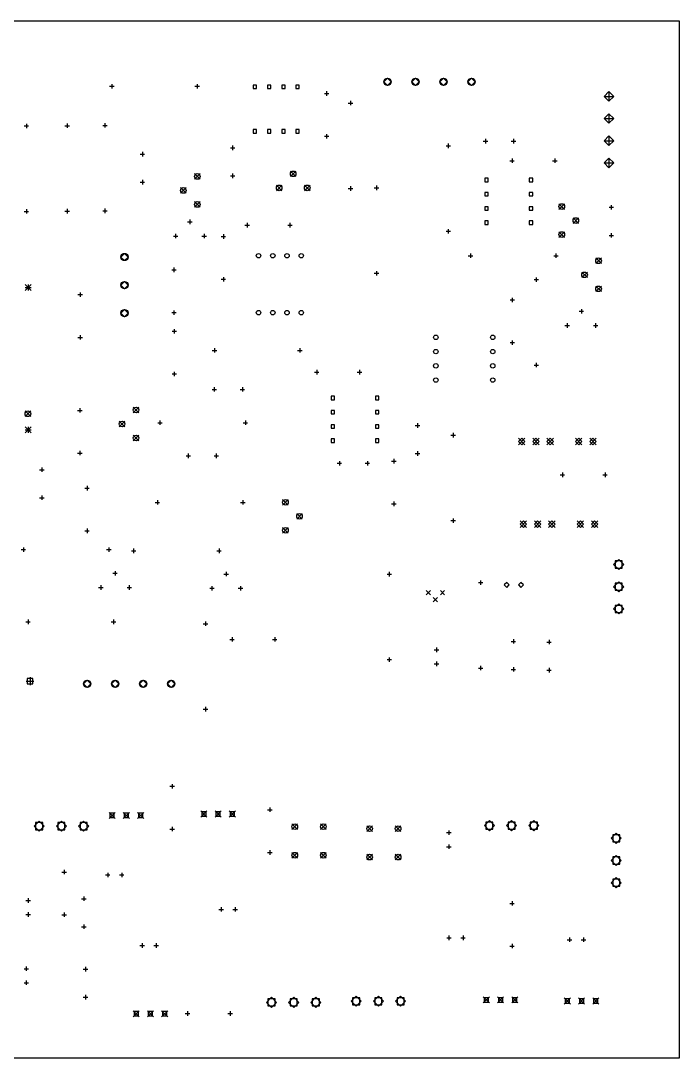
# Model space of a CAD drawing. Extents: x 10 to 245, y -243 to -12.
# Drawn here: x 127.3 to 244.8, y -197.5 to -12.4 of the extents above; entities that cross this region are included whole.
import ezdxf

# ---------------------------------------------------------------- set-up
doc = ezdxf.new("R2010")
doc.units = 0
doc.layers.add('BLACK', color=7, linetype='CONTINUOUS')

msp = doc.modelspace()

# ---------------------------------------------------------------- linework, layer by layer
at = {"layer": 'BLACK', "linetype": 'CONTINUOUS'}
for p, q in [((11.98, -12.375), (244.77, -12.375)), ((244.77, -12.375), (244.77, -197.465)), ((143.15, -24.06), (143.95, -24.06)), ((143.55, -23.66), (143.55, -24.46)), ((158.39, -24.06), (159.19, -24.06)), ((158.79, -23.66), (158.79, -24.46)), ((169.384059, -23.863441), (168.775941, -23.863441)), ((168.775941, -23.863441), (168.775941, -24.471559)), ((169.384059, -24.471559), (169.384059, -23.863441)), ((171.924059, -23.863441), (171.315941, -23.863441)), ((171.315941, -23.863441), (171.315941, -24.471559)), ((171.924059, -24.471559), (171.924059, -23.863441)), ((174.464059, -23.863441), (173.855941, -23.863441)), ((173.855941, -23.863441), (173.855941, -24.471559)), ((174.464059, -24.471559), (174.464059, -23.863441)), ((177.004059, -23.863441), (176.395941, -23.863441)), ((176.395941, -23.863441), (176.395941, -24.471559)), ((177.004059, -24.471559), (177.004059, -23.863441)), ((192.73, -22.63), (192.08, -23.28)), ((192.08, -23.28), (192.73, -23.93)), ((193.38, -23.28), (192.73, -22.63)), ((192.73, -23.93), (193.38, -23.28)), ((197.73, -22.63), (197.08, -23.28)), ((197.08, -23.28), (197.73, -23.93)), ((198.38, -23.28), (197.73, -22.63)), ((197.73, -23.93), (198.38, -23.28)), ((202.73, -22.63), (202.08, -23.28)), ((202.08, -23.28), (202.73, -23.93)), ((203.38, -23.28), (202.73, -22.63)), ((202.73, -23.93), (203.38, -23.28)), ((207.73, -22.63), (207.08, -23.28)), ((207.08, -23.28), (207.73, -23.93)), ((208.38, -23.28), (207.73, -22.63)), ((207.73, -23.93), (208.38, -23.28)), ((168.775941, -24.471559), (169.384059, -24.471559)), ((171.315941, -24.471559), (171.924059, -24.471559)), ((173.855941, -24.471559), (174.464059, -24.471559)), ((176.395941, -24.471559), (177.004059, -24.471559)), ((181.48, -25.36), (182.28, -25.36)), ((181.88, -24.96), (181.88, -25.76)), ((232.23, -25.01), (231.38, -25.86)), ((231.38, -25.86), (233.08, -25.86)), ((231.38, -25.86), (232.23, -26.71)), ((232.23, -25.01), (232.23, -26.71)), ((233.08, -25.86), (232.23, -25.01)), ((232.23, -26.71), (233.08, -25.86)), ((185.73, -27.05), (186.53, -27.05)), ((186.13, -26.65), (186.13, -27.45)), ((232.23, -28.97), (231.38, -29.82)), ((232.23, -28.97), (232.23, -30.67)), ((233.08, -29.82), (232.23, -28.97)), ((127.92, -31.15), (128.72, -31.15)), ((128.32, -30.75), (128.32, -31.55)), ((135.19, -31.1), (135.99, -31.1)), ((135.59, -30.7), (135.59, -31.5)), ((141.94, -31.04), (142.74, -31.04)), ((142.34, -30.64), (142.34, -31.44)), ((231.38, -29.82), (233.08, -29.82)), ((231.38, -29.82), (232.23, -30.67)), ((232.23, -30.67), (233.08, -29.82)), ((169.384059, -31.803441), (168.775941, -31.803441)), ((168.775941, -31.803441), (168.775941, -32.411559)), ((168.775941, -32.411559), (169.384059, -32.411559)), ((169.384059, -32.411559), (169.384059, -31.803441)), ((171.924059, -31.803441), (171.315941, -31.803441)), ((171.315941, -31.803441), (171.315941, -32.411559)), ((171.315941, -32.411559), (171.924059, -32.411559)), ((171.924059, -32.411559), (171.924059, -31.803441)), ((174.464059, -31.803441), (173.855941, -31.803441)), ((173.855941, -31.803441), (173.855941, -32.411559)), ((173.855941, -32.411559), (174.464059, -32.411559)), ((174.464059, -32.411559), (174.464059, -31.803441)), ((177.004059, -31.803441), (176.395941, -31.803441)), ((176.395941, -31.803441), (176.395941, -32.411559)), ((176.395941, -32.411559), (177.004059, -32.411559)), ((177.004059, -32.411559), (177.004059, -31.803441)), ((181.48, -32.98), (182.28, -32.98)), ((181.88, -32.58), (181.88, -33.38)), ((232.23, -32.93), (231.38, -33.78)), ((232.23, -32.93), (232.23, -34.63)), ((233.08, -33.78), (232.23, -32.93)), ((164.71, -35.04), (165.51, -35.04)), ((165.11, -34.64), (165.11, -35.44)), ((203.17, -34.69), (203.97, -34.69)), ((203.57, -34.29), (203.57, -35.09)), ((209.81, -33.85), (210.61, -33.85)), ((210.21, -33.45), (210.21, -34.25)), ((214.81, -33.85), (215.61, -33.85)), ((215.21, -33.45), (215.21, -34.25)), ((231.38, -33.78), (233.08, -33.78)), ((231.38, -33.78), (232.23, -34.63)), ((232.23, -34.63), (233.08, -33.78)), ((148.61, -36.17), (149.41, -36.17)), ((149.01, -35.77), (149.01, -36.57)), ((214.95, -36.95), (214.95, -37.75)), ((222.57, -36.95), (222.57, -37.75)), ((232.23, -36.89), (231.38, -37.74)), ((232.23, -36.89), (232.23, -38.59)), ((233.08, -37.74), (232.23, -36.89)), ((214.55, -37.35), (215.35, -37.35)), ((222.17, -37.35), (222.97, -37.35)), ((231.38, -37.74), (233.08, -37.74)), ((231.38, -37.74), (232.23, -38.59)), ((232.23, -38.59), (233.08, -37.74)), ((158.31, -39.65), (159.31, -40.65)), ((159.31, -39.65), (158.31, -40.65)), ((164.71, -40.04), (165.51, -40.04)), ((165.11, -39.64), (165.11, -40.44)), ((175.41, -39.19), (176.41, -40.19)), ((176.41, -39.19), (175.41, -40.19)), ((210.691559, -40.475941), (210.083441, -40.475941)), ((210.083441, -40.475941), (210.083441, -41.084059)), ((210.691559, -41.084059), (210.691559, -40.475941)), ((218.631559, -40.475941), (218.023441, -40.475941)), ((218.023441, -40.475941), (218.023441, -41.084059)), ((218.631559, -41.084059), (218.631559, -40.475941)), ((148.61, -41.17), (149.41, -41.17)), ((149.01, -40.77), (149.01, -41.57)), ((155.81, -42.15), (156.81, -43.15)), ((156.81, -42.15), (155.81, -43.15)), ((172.91, -41.69), (173.91, -42.69)), ((173.91, -41.69), (172.91, -42.69)), ((177.91, -41.69), (178.91, -42.69)), ((178.91, -41.69), (177.91, -42.69)), ((185.73, -42.29), (186.53, -42.29)), ((186.13, -41.89), (186.13, -42.69)), ((190.36, -42.19), (191.16, -42.19)), ((190.76, -41.79), (190.76, -42.59)), ((210.083441, -41.084059), (210.691559, -41.084059)), ((218.023441, -41.084059), (218.631559, -41.084059)), ((210.691559, -43.015941), (210.083441, -43.015941)), ((210.083441, -43.015941), (210.083441, -43.624059)), ((210.083441, -43.624059), (210.691559, -43.624059)), ((210.691559, -43.624059), (210.691559, -43.015941)), ((218.631559, -43.015941), (218.023441, -43.015941)), ((218.023441, -43.015941), (218.023441, -43.624059)), ((218.023441, -43.624059), (218.631559, -43.624059)), ((218.631559, -43.624059), (218.631559, -43.015941)), ((128.32, -45.99), (128.32, -46.79)), ((135.59, -45.94), (135.59, -46.74)), ((142.34, -45.88), (142.34, -46.68)), ((158.31, -44.65), (159.31, -45.65)), ((159.31, -44.65), (158.31, -45.65)), ((210.691559, -45.555941), (210.083441, -45.555941)), ((210.083441, -45.555941), (210.083441, -46.164059)), ((210.083441, -46.164059), (210.691559, -46.164059)), ((210.691559, -46.164059), (210.691559, -45.555941)), ((218.631559, -45.555941), (218.023441, -45.555941)), ((218.023441, -45.555941), (218.023441, -46.164059)), ((218.023441, -46.164059), (218.631559, -46.164059)), ((218.631559, -46.164059), (218.631559, -45.555941)), ((223.32, -45.02), (224.32, -46.02)), ((224.32, -45.02), (223.32, -46.02)), ((232.25, -45.66), (233.05, -45.66)), ((232.65, -45.26), (232.65, -46.06)), ((127.92, -46.39), (128.72, -46.39)), ((135.19, -46.34), (135.99, -46.34)), ((141.94, -46.28), (142.74, -46.28)), ((157.48, -47.85), (157.48, -48.65)), ((210.691559, -48.095941), (210.083441, -48.095941)), ((210.083441, -48.095941), (210.083441, -48.704059)), ((210.691559, -48.704059), (210.691559, -48.095941)), ((218.631559, -48.095941), (218.023441, -48.095941)), ((218.023441, -48.095941), (218.023441, -48.704059)), ((218.631559, -48.704059), (218.631559, -48.095941)), ((225.82, -47.52), (226.82, -48.52)), ((226.82, -47.52), (225.82, -48.52)), ((157.08, -48.25), (157.88, -48.25)), ((167.31, -48.83), (168.11, -48.83)), ((167.71, -48.43), (167.71, -49.23)), ((174.93, -48.83), (175.73, -48.83)), ((175.33, -48.43), (175.33, -49.23)), ((203.17, -49.93), (203.97, -49.93)), ((203.57, -49.53), (203.57, -50.33)), ((210.083441, -48.704059), (210.691559, -48.704059)), ((218.023441, -48.704059), (218.631559, -48.704059)), ((154.54, -50.79), (155.34, -50.79)), ((154.94, -50.39), (154.94, -51.19)), ((159.62, -50.79), (160.42, -50.79)), ((160.02, -50.39), (160.02, -51.19)), ((163.05, -50.87), (163.85, -50.87)), ((163.45, -50.47), (163.45, -51.27)), ((223.32, -50.02), (224.32, -51.02)), ((224.32, -50.02), (223.32, -51.02)), ((232.25, -50.66), (233.05, -50.66)), ((232.65, -50.26), (232.65, -51.06)), ((145.8275, -53.8725), (145.1775, -54.5225)), ((145.1775, -54.5225), (145.8275, -55.1725)), ((146.4775, -54.5225), (145.8275, -53.8725)), ((145.8275, -55.1725), (146.4775, -54.5225)), ((207.14, -54.29), (207.94, -54.29)), ((207.54, -53.89), (207.54, -54.69)), ((222.38, -54.29), (223.18, -54.29)), ((222.78, -53.89), (222.78, -54.69)), ((229.88, -54.7), (230.88, -55.7)), ((230.88, -54.7), (229.88, -55.7)), ((154.24, -56.82), (155.04, -56.82)), ((154.64, -56.42), (154.64, -57.22)), ((190.76, -57.03), (190.76, -57.83)), ((227.38, -57.2), (228.38, -58.2)), ((228.38, -57.2), (227.38, -58.2)), ((145.8275, -58.8725), (145.1775, -59.5225)), ((146.4775, -59.5225), (145.8275, -58.8725)), ((163.05, -58.49), (163.85, -58.49)), ((163.45, -58.09), (163.45, -58.89)), ((190.36, -57.43), (191.16, -57.43)), ((218.87, -58.55), (219.67, -58.55)), ((219.27, -58.15), (219.27, -58.95)), ((128.11, -59.45), (129.15, -60.49)), ((129.15, -59.45), (128.11, -60.49)), ((128.11, -59.97), (129.15, -59.97)), ((128.63, -59.45), (128.63, -60.49)), ((137.9, -60.84), (137.9, -61.64)), ((145.1775, -59.5225), (145.8275, -60.1725)), ((145.8275, -60.1725), (146.4775, -59.5225)), ((229.88, -59.7), (230.88, -60.7)), ((230.88, -59.7), (229.88, -60.7)), ((137.5, -61.24), (138.3, -61.24)), ((214.59, -62.18), (215.39, -62.18)), ((214.99, -61.78), (214.99, -62.58)), ((145.8275, -63.8725), (145.1775, -64.5225)), ((145.1775, -64.5225), (145.8275, -65.1725)), ((146.4775, -64.5225), (145.8275, -63.8725)), ((145.8275, -65.1725), (146.4775, -64.5225)), ((154.24, -64.44), (155.04, -64.44)), ((154.64, -64.04), (154.64, -64.84)), ((226.92, -64.21), (227.72, -64.21)), ((227.32, -63.81), (227.32, -64.61)), ((224.78, -66.35), (224.78, -67.15)), ((229.86, -66.35), (229.86, -67.15)), ((137.9, -68.46), (137.9, -69.26)), ((154.3, -67.77), (155.1, -67.77)), ((154.7, -67.37), (154.7, -68.17)), ((224.38, -66.75), (225.18, -66.75)), ((229.46, -66.75), (230.26, -66.75)), ((137.5, -68.86), (138.3, -68.86)), ((214.59, -69.8), (215.39, -69.8)), ((214.99, -69.4), (214.99, -70.2)), ((161.46, -71.18), (162.26, -71.18)), ((161.86, -70.78), (161.86, -71.58)), ((176.7, -71.18), (177.5, -71.18)), ((177.1, -70.78), (177.1, -71.58)), ((218.87, -73.79), (219.67, -73.79)), ((219.27, -73.39), (219.27, -74.19)), ((154.3, -75.39), (155.1, -75.39)), ((154.7, -74.99), (154.7, -75.79)), ((179.71, -75.08), (180.51, -75.08)), ((180.11, -74.68), (180.11, -75.48)), ((187.33, -75.08), (188.13, -75.08)), ((187.73, -74.68), (187.73, -75.48)), ((161.4425, -78.14), (162.2425, -78.14)), ((161.8425, -77.74), (161.8425, -78.54)), ((166.4425, -78.14), (167.2425, -78.14)), ((166.8425, -77.74), (166.8425, -78.54)), ((183.274059, -79.365941), (182.665941, -79.365941)), ((182.665941, -79.365941), (182.665941, -79.974059)), ((183.274059, -79.974059), (183.274059, -79.365941)), ((191.214059, -79.365941), (190.605941, -79.365941)), ((190.605941, -79.365941), (190.605941, -79.974059)), ((191.214059, -79.974059), (191.214059, -79.365941)), ((147.38, -81.31), (148.38, -82.31)), ((148.38, -81.31), (147.38, -82.31)), ((182.665941, -79.974059), (183.274059, -79.974059)), ((190.605941, -79.974059), (191.214059, -79.974059)), ((128.09, -81.99), (129.09, -82.99)), ((129.09, -81.99), (128.09, -82.99)), ((137.45, -81.88), (138.25, -81.88)), ((137.85, -81.48), (137.85, -82.28)), ((183.274059, -81.905941), (182.665941, -81.905941)), ((182.665941, -81.905941), (182.665941, -82.514059)), ((182.665941, -82.514059), (183.274059, -82.514059)), ((183.274059, -82.514059), (183.274059, -81.905941)), ((191.214059, -81.905941), (190.605941, -81.905941)), ((190.605941, -81.905941), (190.605941, -82.514059)), ((190.605941, -82.514059), (191.214059, -82.514059)), ((191.214059, -82.514059), (191.214059, -81.905941)), ((128.11, -84.85), (129.15, -85.89)), ((129.15, -84.85), (128.11, -85.89)), ((128.63, -84.85), (128.63, -85.89)), ((144.88, -83.81), (145.88, -84.81)), ((145.88, -83.81), (144.88, -84.81)), ((151.7425, -84.09), (152.5425, -84.09)), ((152.1425, -83.69), (152.1425, -84.49)), ((166.9825, -84.09), (167.7825, -84.09)), ((167.3825, -83.69), (167.3825, -84.49)), ((183.274059, -84.445941), (182.665941, -84.445941)), ((182.665941, -84.445941), (182.665941, -85.054059)), ((182.665941, -85.054059), (183.274059, -85.054059)), ((183.274059, -85.054059), (183.274059, -84.445941)), ((191.214059, -84.445941), (190.605941, -84.445941)), ((190.605941, -84.445941), (190.605941, -85.054059)), ((190.605941, -85.054059), (191.214059, -85.054059)), ((191.214059, -85.054059), (191.214059, -84.445941)), ((197.69, -84.59), (198.49, -84.59)), ((198.09, -84.19), (198.09, -84.99)), ((128.11, -85.37), (129.15, -85.37)), ((147.38, -86.31), (148.38, -87.31)), ((148.38, -86.31), (147.38, -87.31)), ((183.274059, -86.985941), (182.665941, -86.985941)), ((182.665941, -86.985941), (182.665941, -87.594059)), ((183.274059, -87.594059), (183.274059, -86.985941)), ((191.214059, -86.985941), (190.605941, -86.985941)), ((190.605941, -86.985941), (190.605941, -87.594059)), ((191.214059, -87.594059), (191.214059, -86.985941)), ((204.05, -86.31), (204.85, -86.31)), ((204.45, -85.91), (204.45, -86.71)), ((216.095, -86.865), (217.245, -88.015)), ((217.245, -86.865), (216.095, -88.015)), ((216.67, -86.865), (216.095, -87.44)), ((217.245, -87.44), (216.67, -86.865)), ((218.635, -86.865), (219.785, -88.015)), ((219.785, -86.865), (218.635, -88.015)), ((219.21, -86.865), (218.635, -87.44)), ((219.785, -87.44), (219.21, -86.865)), ((221.175, -86.865), (222.325, -88.015)), ((222.325, -86.865), (221.175, -88.015)), ((221.75, -86.865), (221.175, -87.44)), ((222.325, -87.44), (221.75, -86.865)), ((226.255, -86.865), (227.405, -88.015)), ((227.405, -86.865), (226.255, -88.015)), ((226.83, -86.865), (226.255, -87.44)), ((227.405, -87.44), (226.83, -86.865)), ((228.795, -86.865), (229.945, -88.015)), ((229.945, -86.865), (228.795, -88.015)), ((229.37, -86.865), (228.795, -87.44)), ((229.945, -87.44), (229.37, -86.865)), ((182.665941, -87.594059), (183.274059, -87.594059)), ((190.605941, -87.594059), (191.214059, -87.594059)), ((216.095, -87.44), (216.67, -88.015)), ((216.67, -88.015), (217.245, -87.44)), ((218.635, -87.44), (219.21, -88.015)), ((219.21, -88.015), (219.785, -87.44)), ((221.175, -87.44), (221.75, -88.015)), ((221.75, -88.015), (222.325, -87.44)), ((226.255, -87.44), (226.83, -88.015)), ((226.83, -88.015), (227.405, -87.44)), ((228.795, -87.44), (229.37, -88.015)), ((229.37, -88.015), (229.945, -87.44)), ((137.45, -89.5), (138.25, -89.5)), ((137.85, -89.1), (137.85, -89.9)), ((156.79, -89.99), (157.59, -89.99)), ((157.19, -89.59), (157.19, -90.39)), ((161.79, -89.99), (162.59, -89.99)), ((162.19, -89.59), (162.19, -90.39)), ((193.87, -90.54), (193.87, -91.34)), ((197.69, -89.59), (198.49, -89.59)), ((198.09, -89.19), (198.09, -89.99)), ((130.68, -92.47), (131.48, -92.47)), ((131.08, -92.07), (131.08, -92.87)), ((183.74, -91.33), (184.54, -91.33)), ((184.14, -90.93), (184.14, -91.73)), ((188.74, -91.33), (189.54, -91.33)), ((189.14, -90.93), (189.14, -91.73)), ((193.47, -90.94), (194.27, -90.94)), ((223.52, -93.37), (224.32, -93.37)), ((223.92, -92.97), (223.92, -93.77)), ((231.14, -93.37), (231.94, -93.37)), ((231.54, -92.97), (231.54, -93.77)), ((138.74, -95.75), (139.54, -95.75)), ((139.14, -95.35), (139.14, -96.15)), ((130.68, -97.47), (131.48, -97.47)), ((131.08, -97.07), (131.08, -97.87)), ((151.69, -97.9), (151.69, -98.7)), ((166.93, -97.9), (166.93, -98.7)), ((174.03, -97.78), (175.03, -98.78)), ((175.03, -97.78), (174.03, -98.78)), ((151.29, -98.3), (152.09, -98.3)), ((166.53, -98.3), (167.33, -98.3)), ((193.47, -98.56), (194.27, -98.56)), ((193.87, -98.16), (193.87, -98.96)), ((176.53, -100.28), (177.53, -101.28)), ((177.53, -100.28), (176.53, -101.28)), ((204.05, -101.55), (204.85, -101.55)), ((204.45, -101.15), (204.45, -101.95)), ((216.395, -101.605), (217.545, -102.755)), ((217.545, -101.605), (216.395, -102.755)), ((216.97, -101.605), (216.395, -102.18)), ((217.545, -102.18), (216.97, -101.605)), ((218.935, -101.605), (220.085, -102.755)), ((220.085, -101.605), (218.935, -102.755)), ((219.51, -101.605), (218.935, -102.18)), ((220.085, -102.18), (219.51, -101.605)), ((221.475, -101.605), (222.625, -102.755)), ((222.625, -101.605), (221.475, -102.755)), ((222.05, -101.605), (221.475, -102.18)), ((222.625, -102.18), (222.05, -101.605)), ((226.555, -101.605), (227.705, -102.755)), ((227.705, -101.605), (226.555, -102.755)), ((227.13, -101.605), (226.555, -102.18)), ((227.705, -102.18), (227.13, -101.605)), ((229.095, -101.605), (230.245, -102.755)), ((230.245, -101.605), (229.095, -102.755)), ((229.67, -101.605), (229.095, -102.18)), ((230.245, -102.18), (229.67, -101.605)), ((138.74, -103.37), (139.54, -103.37)), ((139.14, -102.97), (139.14, -103.77)), ((174.03, -102.78), (175.03, -103.78)), ((175.03, -102.78), (174.03, -103.78)), ((216.395, -102.18), (216.97, -102.755)), ((216.97, -102.755), (217.545, -102.18)), ((218.935, -102.18), (219.51, -102.755)), ((219.51, -102.755), (220.085, -102.18)), ((221.475, -102.18), (222.05, -102.755)), ((222.05, -102.755), (222.625, -102.18)), ((226.555, -102.18), (227.13, -102.755)), ((227.13, -102.755), (227.705, -102.18)), ((229.095, -102.18), (229.67, -102.755)), ((229.67, -102.755), (230.245, -102.18)), ((127.38, -106.72), (128.18, -106.72)), ((127.78, -106.32), (127.78, -107.12)), ((142.62, -106.72), (143.42, -106.72)), ((143.02, -106.32), (143.02, -107.12)), ((147.04, -106.95), (147.84, -106.95)), ((147.44, -106.55), (147.44, -107.35)), ((162.28, -106.95), (163.08, -106.95)), ((162.68, -106.55), (162.68, -107.35)), ((233.97, -108.49), (233.07, -109.39)), ((234.606402, -108.753598), (233.333598, -108.753598)), ((233.333598, -108.753598), (233.333598, -110.026402)), ((234.87, -109.39), (233.97, -108.49)), ((234.606402, -110.026402), (234.606402, -108.753598)), ((143.74, -110.94), (144.54, -110.94)), ((144.14, -110.54), (144.14, -111.34)), ((163.96, -110.68), (163.96, -111.48)), ((193.05, -110.702651), (193.05, -111.502651)), ((233.07, -109.39), (233.97, -110.29)), ((233.333598, -110.026402), (234.606402, -110.026402)), ((233.97, -110.29), (234.87, -109.39)), ((163.56, -111.08), (164.36, -111.08)), ((192.65, -111.102651), (193.45, -111.102651)), ((208.94, -112.61), (209.74, -112.61)), ((209.34, -112.21), (209.34, -113.01)), ((213.99, -112.57), (213.54, -113.02)), ((214.44, -113.02), (213.99, -112.57)), ((216.53, -112.57), (216.08, -113.02)), ((216.98, -113.02), (216.53, -112.57)), ((233.97, -112.45), (233.07, -113.35)), ((234.606402, -112.713598), (233.333598, -112.713598)), ((233.333598, -112.713598), (233.333598, -113.986402)), ((234.87, -113.35), (233.97, -112.45)), ((234.606402, -113.986402), (234.606402, -112.713598)), ((141.2, -113.48), (142, -113.48)), ((141.6, -113.08), (141.6, -113.88)), ((146.28, -113.48), (147.08, -113.48)), ((146.68, -113.08), (146.68, -113.88)), ((161.02, -113.62), (161.82, -113.62)), ((161.42, -113.22), (161.42, -114.02)), ((166.1, -113.62), (166.9, -113.62)), ((166.5, -113.22), (166.5, -114.02)), ((199.625, -114.017651), (200.375, -114.767651)), ((200.375, -114.017651), (199.625, -114.767651)), ((202.165, -114.017651), (202.915, -114.767651)), ((202.915, -114.017651), (202.165, -114.767651)), ((213.54, -113.02), (213.99, -113.47)), ((213.99, -113.47), (214.44, -113.02)), ((216.08, -113.02), (216.53, -113.47)), ((216.53, -113.47), (216.98, -113.02)), ((233.07, -113.35), (233.97, -114.25)), ((233.333598, -113.986402), (234.606402, -113.986402)), ((233.97, -114.25), (234.87, -113.35)), ((200.895, -115.287651), (201.645, -116.037651)), ((201.645, -115.287651), (200.895, -116.037651)), ((233.97, -116.41), (233.07, -117.31)), ((234.87, -117.31), (233.97, -116.41)), ((233.07, -117.31), (233.97, -118.21)), ((234.606402, -116.673598), (233.333598, -116.673598)), ((233.333598, -116.673598), (233.333598, -117.946402)), ((233.333598, -117.946402), (234.606402, -117.946402)), ((233.97, -118.21), (234.87, -117.31)), ((234.606402, -117.946402), (234.606402, -116.673598)), ((128.22, -119.61), (129.02, -119.61)), ((128.62, -119.21), (128.62, -120.01)), ((143.46, -119.61), (144.26, -119.61)), ((143.86, -119.21), (143.86, -120.01)), ((159.88, -119.95), (160.68, -119.95)), ((160.28, -119.55), (160.28, -120.35)), ((164.6, -122.74), (165.4, -122.74)), ((165, -122.34), (165, -123.14)), ((172.22, -122.74), (173.02, -122.74)), ((172.62, -122.34), (172.62, -123.14)), ((214.79, -123.09), (215.59, -123.09)), ((215.19, -122.69), (215.19, -123.49)), ((221.15, -123.22), (221.95, -123.22)), ((221.55, -122.82), (221.55, -123.62)), ((201.06, -124.592651), (201.86, -124.592651)), ((201.46, -124.192651), (201.46, -124.992651)), ((192.65, -126.342651), (193.45, -126.342651)), ((193.05, -125.942651), (193.05, -126.742651)), ((201.06, -127.092651), (201.86, -127.092651)), ((201.46, -126.692651), (201.46, -127.492651)), ((209.34, -127.45), (209.34, -128.25)), ((215.19, -127.69), (215.19, -128.49)), ((128.97, -129.49), (128.97, -130.89)), ((208.94, -127.85), (209.74, -127.85)), ((214.79, -128.09), (215.59, -128.09)), ((221.15, -128.22), (221.95, -128.22)), ((221.55, -127.82), (221.55, -128.62)), ((128.27, -130.19), (129.67, -130.19)), ((129.464979, -129.695021), (128.475021, -129.695021)), ((128.475021, -129.695021), (128.475021, -130.684979)), ((128.475021, -130.684979), (129.464979, -130.684979)), ((129.464979, -130.684979), (129.464979, -129.695021)), ((139.16, -130.03), (138.51, -130.68)), ((138.51, -130.68), (139.16, -131.33)), ((139.81, -130.68), (139.16, -130.03)), ((139.16, -131.33), (139.81, -130.68)), ((144.16, -130.03), (143.51, -130.68)), ((143.51, -130.68), (144.16, -131.33)), ((144.81, -130.68), (144.16, -130.03)), ((144.16, -131.33), (144.81, -130.68)), ((149.16, -130.03), (148.51, -130.68)), ((148.51, -130.68), (149.16, -131.33)), ((149.81, -130.68), (149.16, -130.03)), ((149.16, -131.33), (149.81, -130.68)), ((154.16, -130.03), (153.51, -130.68)), ((153.51, -130.68), (154.16, -131.33)), ((154.81, -130.68), (154.16, -130.03)), ((154.16, -131.33), (154.81, -130.68)), ((160.28, -134.79), (160.28, -135.59)), ((159.88, -135.19), (160.68, -135.19)), ((153.93, -148.95), (154.73, -148.95)), ((154.33, -148.55), (154.33, -149.35)), ((143.06, -153.6), (144.16, -154.7)), ((144.16, -153.6), (143.06, -154.7)), ((145.6, -153.6), (146.7, -154.7)), ((146.7, -153.6), (145.6, -154.7)), ((148.14, -153.6), (149.24, -154.7)), ((149.24, -153.6), (148.14, -154.7)), ((159.43, -153.33), (160.53, -154.43)), ((160.53, -153.33), (159.43, -154.43)), ((160.368912, -153.491088), (159.591088, -153.491088)), ((159.591088, -153.491088), (159.591088, -154.268912)), ((160.368912, -154.268912), (160.368912, -153.491088)), ((161.97, -153.33), (163.07, -154.43)), ((163.07, -153.33), (161.97, -154.43)), ((162.908912, -153.491088), (162.131088, -153.491088)), ((162.131088, -153.491088), (162.131088, -154.268912)), ((162.908912, -154.268912), (162.908912, -153.491088)), ((164.51, -153.33), (165.61, -154.43)), ((165.61, -153.33), (164.51, -154.43)), ((165.448912, -153.491088), (164.671088, -153.491088)), ((164.671088, -153.491088), (164.671088, -154.268912)), ((165.448912, -154.268912), (165.448912, -153.491088)), ((171.33, -153.13), (172.13, -153.13)), ((171.73, -152.73), (171.73, -153.53)), ((130.61, -155.16), (129.71, -156.06)), ((131.246402, -155.423598), (129.973598, -155.423598)), ((129.973598, -155.423598), (129.973598, -156.696402)), ((131.51, -156.06), (130.61, -155.16)), ((131.246402, -156.696402), (131.246402, -155.423598)), ((134.57, -155.16), (133.67, -156.06)), ((135.206402, -155.423598), (133.933598, -155.423598)), ((133.933598, -155.423598), (133.933598, -156.696402)), ((135.47, -156.06), (134.57, -155.16)), ((135.206402, -156.696402), (135.206402, -155.423598)), ((138.53, -155.16), (137.63, -156.06)), ((139.166402, -155.423598), (137.893598, -155.423598)), ((137.893598, -155.423598), (137.893598, -156.696402)), ((139.43, -156.06), (138.53, -155.16)), ((139.166402, -156.696402), (139.166402, -155.423598)), ((143.998912, -153.761088), (143.221088, -153.761088)), ((143.221088, -153.761088), (143.221088, -154.538912)), ((143.221088, -154.538912), (143.998912, -154.538912)), ((143.998912, -154.538912), (143.998912, -153.761088)), ((146.538912, -153.761088), (145.761088, -153.761088)), ((145.761088, -153.761088), (145.761088, -154.538912)), ((145.761088, -154.538912), (146.538912, -154.538912)), ((146.538912, -154.538912), (146.538912, -153.761088)), ((149.078912, -153.761088), (148.301088, -153.761088)), ((148.301088, -153.761088), (148.301088, -154.538912)), ((148.301088, -154.538912), (149.078912, -154.538912)), ((149.078912, -154.538912), (149.078912, -153.761088)), ((159.591088, -154.268912), (160.368912, -154.268912)), ((162.131088, -154.268912), (162.908912, -154.268912)), ((164.671088, -154.268912), (165.448912, -154.268912)), ((210.905, -155.065), (210.005, -155.965)), ((211.541402, -155.328598), (210.268598, -155.328598)), ((210.268598, -155.328598), (210.268598, -156.601402)), ((211.805, -155.965), (210.905, -155.065)), ((211.541402, -156.601402), (211.541402, -155.328598)), ((214.865, -155.065), (213.965, -155.965)), ((215.501402, -155.328598), (214.228598, -155.328598)), ((214.228598, -155.328598), (214.228598, -156.601402)), ((215.765, -155.965), (214.865, -155.065)), ((215.501402, -156.601402), (215.501402, -155.328598)), ((218.825, -155.065), (217.925, -155.965)), ((219.461402, -155.328598), (218.188598, -155.328598)), ((218.188598, -155.328598), (218.188598, -156.601402)), ((219.725, -155.965), (218.825, -155.065)), ((219.461402, -156.601402), (219.461402, -155.328598)), ((129.71, -156.06), (130.61, -156.96)), ((129.973598, -156.696402), (131.246402, -156.696402)), ((130.61, -156.96), (131.51, -156.06)), ((133.67, -156.06), (134.57, -156.96)), ((133.933598, -156.696402), (135.206402, -156.696402)), ((134.57, -156.96), (135.47, -156.06)), ((137.63, -156.06), (138.53, -156.96)), ((137.893598, -156.696402), (139.166402, -156.696402)), ((138.53, -156.96), (139.43, -156.06)), ((153.93, -156.57), (154.73, -156.57)), ((154.33, -156.17), (154.33, -156.97)), ((175.695, -155.665), (176.695, -156.665)), ((176.695, -155.665), (175.695, -156.665)), ((180.775, -155.665), (181.775, -156.665)), ((181.775, -155.665), (180.775, -156.665)), ((189.045, -156.005), (190.045, -157.005)), ((190.045, -156.005), (189.045, -157.005)), ((194.125, -156.005), (195.125, -157.005)), ((195.125, -156.005), (194.125, -157.005)), ((203.26, -157.22), (204.06, -157.22)), ((203.66, -156.82), (203.66, -157.62)), ((210.005, -155.965), (210.905, -156.865)), ((210.268598, -156.601402), (211.541402, -156.601402)), ((210.905, -156.865), (211.805, -155.965)), ((213.965, -155.965), (214.865, -156.865)), ((214.228598, -156.601402), (215.501402, -156.601402)), ((214.865, -156.865), (215.765, -155.965)), ((217.925, -155.965), (218.825, -156.865)), ((218.188598, -156.601402), (219.461402, -156.601402)), ((218.825, -156.865), (219.725, -155.965)), ((233.535, -157.325), (232.635, -158.225)), ((234.435, -158.225), (233.535, -157.325)), ((232.635, -158.225), (233.535, -159.125)), ((234.171402, -157.588598), (232.898598, -157.588598)), ((232.898598, -157.588598), (232.898598, -158.861402)), ((232.898598, -158.861402), (234.171402, -158.861402)), ((233.535, -159.125), (234.435, -158.225)), ((234.171402, -158.861402), (234.171402, -157.588598)), ((171.33, -160.75), (172.13, -160.75)), ((171.73, -160.35), (171.73, -161.15)), ((175.695, -160.745), (176.695, -161.745)), ((176.695, -160.745), (175.695, -161.745)), ((180.775, -160.745), (181.775, -161.745)), ((181.775, -160.745), (180.775, -161.745)), ((203.26, -159.72), (204.06, -159.72)), ((203.66, -159.32), (203.66, -160.12)), ((189.045, -161.085), (190.045, -162.085)), ((190.045, -161.085), (189.045, -162.085)), ((194.125, -161.085), (195.125, -162.085)), ((195.125, -161.085), (194.125, -162.085)), ((233.535, -161.285), (232.635, -162.185)), ((232.635, -162.185), (233.535, -163.085)), ((234.171402, -161.548598), (232.898598, -161.548598)), ((232.898598, -161.548598), (232.898598, -162.821402)), ((232.898598, -162.821402), (234.171402, -162.821402)), ((234.435, -162.185), (233.535, -161.285)), ((233.535, -163.085), (234.435, -162.185)), ((234.171402, -162.821402), (234.171402, -161.548598)), ((134.66, -164.24), (135.46, -164.24)), ((135.06, -163.84), (135.06, -164.64)), ((142.83, -164.37), (142.83, -165.17)), ((145.33, -164.37), (145.33, -165.17)), ((142.43, -164.77), (143.23, -164.77)), ((144.93, -164.77), (145.73, -164.77)), ((233.535, -165.245), (232.635, -166.145)), ((232.635, -166.145), (233.535, -167.045)), ((234.171402, -165.508598), (232.898598, -165.508598)), ((232.898598, -165.508598), (232.898598, -166.781402)), ((234.435, -166.145), (233.535, -165.245)), ((233.535, -167.045), (234.435, -166.145)), ((234.171402, -166.781402), (234.171402, -165.508598)), ((232.898598, -166.781402), (234.171402, -166.781402)), ((128.24, -169.32), (129.04, -169.32)), ((128.64, -168.92), (128.64, -169.72)), ((138.16, -169), (138.96, -169)), ((138.56, -168.6), (138.56, -169.4)), ((214.55, -169.83), (215.35, -169.83)), ((214.95, -169.43), (214.95, -170.23)), ((128.24, -171.82), (129.04, -171.82)), ((128.64, -171.42), (128.64, -172.22)), ((134.66, -171.86), (135.46, -171.86)), ((135.06, -171.46), (135.06, -172.26)), ((162.65, -170.91), (163.45, -170.91)), ((163.05, -170.51), (163.05, -171.31)), ((165.15, -170.91), (165.95, -170.91)), ((165.55, -170.51), (165.55, -171.31)), ((138.56, -173.6), (138.56, -174.4)), ((138.16, -174), (138.96, -174)), ((203.7, -175.57), (203.7, -176.37)), ((206.2, -175.57), (206.2, -176.37)), ((148.58, -177.36), (149.38, -177.36)), ((148.98, -176.96), (148.98, -177.76)), ((151.08, -177.36), (151.88, -177.36)), ((151.48, -176.96), (151.48, -177.76)), ((203.3, -175.97), (204.1, -175.97)), ((205.8, -175.97), (206.6, -175.97)), ((214.55, -177.45), (215.35, -177.45)), ((214.95, -177.05), (214.95, -177.85)), ((224.79, -176.32), (225.59, -176.32)), ((225.19, -175.92), (225.19, -176.72)), ((227.29, -176.32), (228.09, -176.32)), ((227.69, -175.92), (227.69, -176.72)), ((128.3, -181.09), (128.3, -181.89)), ((138.87, -181.18), (138.87, -181.98)), ((127.9, -181.49), (128.7, -181.49)), ((138.47, -181.58), (139.27, -181.58)), ((127.9, -183.99), (128.7, -183.99)), ((128.3, -183.59), (128.3, -184.39)), ((138.47, -186.58), (139.27, -186.58)), ((138.87, -186.18), (138.87, -186.98)), ((172.04, -186.59), (171.14, -187.49)), ((172.676402, -186.853598), (171.403598, -186.853598)), ((171.403598, -186.853598), (171.403598, -188.126402)), ((172.94, -187.49), (172.04, -186.59)), ((172.676402, -188.126402), (172.676402, -186.853598)), ((176, -186.59), (175.1, -187.49)), ((176.636402, -186.853598), (175.363598, -186.853598)), ((175.363598, -186.853598), (175.363598, -188.126402)), ((176.9, -187.49), (176, -186.59)), ((176.636402, -188.126402), (176.636402, -186.853598)), ((179.96, -186.59), (179.06, -187.49)), ((180.596402, -186.853598), (179.323598, -186.853598)), ((179.323598, -186.853598), (179.323598, -188.126402)), ((180.86, -187.49), (179.96, -186.59)), ((180.596402, -188.126402), (180.596402, -186.853598)), ((187.15, -186.395), (186.25, -187.295)), ((187.786402, -186.658598), (186.513598, -186.658598)), ((186.513598, -186.658598), (186.513598, -187.931402)), ((188.05, -187.295), (187.15, -186.395)), ((187.786402, -187.931402), (187.786402, -186.658598)), ((191.11, -186.395), (190.21, -187.295)), ((191.746402, -186.658598), (190.473598, -186.658598)), ((190.473598, -186.658598), (190.473598, -187.931402)), ((192.01, -187.295), (191.11, -186.395)), ((191.746402, -187.931402), (191.746402, -186.658598)), ((195.07, -186.395), (194.17, -187.295)), ((195.706402, -186.658598), (194.433598, -186.658598)), ((194.433598, -186.658598), (194.433598, -187.931402)), ((195.97, -187.295), (195.07, -186.395)), ((195.706402, -187.931402), (195.706402, -186.658598)), ((209.8, -186.5), (210.9, -187.6)), ((210.9, -186.5), (209.8, -187.6)), ((210.738912, -186.661088), (209.961088, -186.661088)), ((209.961088, -186.661088), (209.961088, -187.438912)), ((210.738912, -187.438912), (210.738912, -186.661088)), ((212.34, -186.5), (213.44, -187.6)), ((213.44, -186.5), (212.34, -187.6)), ((213.278912, -186.661088), (212.501088, -186.661088)), ((212.501088, -186.661088), (212.501088, -187.438912)), ((213.278912, -187.438912), (213.278912, -186.661088)), ((214.88, -186.5), (215.98, -187.6)), ((215.98, -186.5), (214.88, -187.6)), ((215.818912, -186.661088), (215.041088, -186.661088)), ((215.041088, -186.661088), (215.041088, -187.438912)), ((215.818912, -187.438912), (215.818912, -186.661088)), ((224.25, -186.715), (225.35, -187.815)), ((225.35, -186.715), (224.25, -187.815)), ((225.188912, -186.876088), (224.411088, -186.876088)), ((224.411088, -186.876088), (224.411088, -187.653912)), ((225.188912, -187.653912), (225.188912, -186.876088)), ((226.79, -186.715), (227.89, -187.815)), ((227.89, -186.715), (226.79, -187.815)), ((227.728912, -186.876088), (226.951088, -186.876088)), ((226.951088, -186.876088), (226.951088, -187.653912)), ((227.728912, -187.653912), (227.728912, -186.876088)), ((229.33, -186.715), (230.43, -187.815)), ((230.43, -186.715), (229.33, -187.815)), ((230.268912, -186.876088), (229.491088, -186.876088)), ((229.491088, -186.876088), (229.491088, -187.653912)), ((230.268912, -187.653912), (230.268912, -186.876088)), ((171.14, -187.49), (172.04, -188.39)), ((171.403598, -188.126402), (172.676402, -188.126402)), ((172.04, -188.39), (172.94, -187.49)), ((175.1, -187.49), (176, -188.39)), ((175.363598, -188.126402), (176.636402, -188.126402)), ((176, -188.39), (176.9, -187.49)), ((179.06, -187.49), (179.96, -188.39)), ((179.323598, -188.126402), (180.596402, -188.126402)), ((179.96, -188.39), (180.86, -187.49)), ((186.25, -187.295), (187.15, -188.195)), ((186.513598, -187.931402), (187.786402, -187.931402)), ((187.15, -188.195), (188.05, -187.295)), ((190.21, -187.295), (191.11, -188.195)), ((190.473598, -187.931402), (191.746402, -187.931402)), ((191.11, -188.195), (192.01, -187.295)), ((194.17, -187.295), (195.07, -188.195)), ((194.433598, -187.931402), (195.706402, -187.931402)), ((195.07, -188.195), (195.97, -187.295)), ((209.961088, -187.438912), (210.738912, -187.438912)), ((212.501088, -187.438912), (213.278912, -187.438912)), ((215.041088, -187.438912), (215.818912, -187.438912)), ((224.411088, -187.653912), (225.188912, -187.653912)), ((226.951088, -187.653912), (227.728912, -187.653912)), ((229.491088, -187.653912), (230.268912, -187.653912)), ((147.36, -188.98), (148.46, -190.08)), ((148.46, -188.98), (147.36, -190.08)), ((148.298912, -189.141088), (147.521088, -189.141088)), ((147.521088, -189.141088), (147.521088, -189.918912)), ((147.521088, -189.918912), (148.298912, -189.918912)), ((148.298912, -189.918912), (148.298912, -189.141088)), ((149.9, -188.98), (151, -190.08)), ((151, -188.98), (149.9, -190.08)), ((150.838912, -189.141088), (150.061088, -189.141088)), ((150.061088, -189.141088), (150.061088, -189.918912)), ((150.061088, -189.918912), (150.838912, -189.918912)), ((150.838912, -189.918912), (150.838912, -189.141088)), ((152.44, -188.98), (153.54, -190.08)), ((153.54, -188.98), (152.44, -190.08)), ((153.378912, -189.141088), (152.601088, -189.141088)), ((152.601088, -189.141088), (152.601088, -189.918912)), ((152.601088, -189.918912), (153.378912, -189.918912)), ((153.378912, -189.918912), (153.378912, -189.141088)), ((156.65, -189.48), (157.45, -189.48)), ((157.05, -189.08), (157.05, -189.88)), ((164.27, -189.48), (165.07, -189.48)), ((164.67, -189.08), (164.67, -189.88)), ((244.77, -197.465), (11.98, -197.465))]:
    msp.add_line(p, q, dxfattribs=at)
at = {"layer": 'BLACK'}
for centre, radius in [((192.73, -23.28), 0.65), ((197.73, -23.28), 0.65), ((202.73, -23.28), 0.65), ((207.73, -23.28), 0.65), ((158.81, -40.15), 0.5), ((175.91, -39.69), 0.5), ((156.31, -42.65), 0.5), ((173.41, -42.19), 0.5), ((178.41, -42.19), 0.5), ((158.81, -45.15), 0.5), ((223.82, -45.52), 0.5), ((226.32, -48.02), 0.5), ((223.82, -50.52), 0.5), ((145.8275, -54.5225), 0.65), ((169.73, -54.3), 0.395), ((172.27, -54.3), 0.395), ((174.81, -54.3), 0.395), ((177.35, -54.3), 0.395), ((230.38, -55.2), 0.5), ((227.88, -57.7), 0.5), ((145.8275, -59.5225), 0.65), ((230.38, -60.2), 0.5), ((145.8275, -64.5225), 0.65), ((169.73, -64.46), 0.395), ((172.27, -64.46), 0.395), ((174.81, -64.46), 0.395), ((177.35, -64.46), 0.395), ((201.35, -68.86), 0.395), ((211.51, -68.86), 0.395), ((201.35, -71.4), 0.395), ((211.51, -71.4), 0.395), ((201.35, -73.94), 0.395), ((211.51, -73.94), 0.395), ((201.35, -76.48), 0.395), ((211.51, -76.48), 0.395), ((147.88, -81.81), 0.5), ((128.59, -82.49), 0.5), ((145.38, -84.31), 0.5), ((147.88, -86.81), 0.5), ((174.53, -98.28), 0.5), ((177.03, -100.78), 0.5), ((174.53, -103.28), 0.5), ((139.16, -130.68), 0.65), ((144.16, -130.68), 0.65), ((149.16, -130.68), 0.65), ((154.16, -130.68), 0.65), ((176.195, -156.165), 0.5), ((181.275, -156.165), 0.5), ((189.545, -156.505), 0.5), ((194.625, -156.505), 0.5), ((176.195, -161.245), 0.5), ((181.275, -161.245), 0.5), ((189.545, -161.585), 0.5), ((194.625, -161.585), 0.5)]:
    msp.add_circle(centre, radius, dxfattribs=at)

doc.saveas('drawing.dxf')
